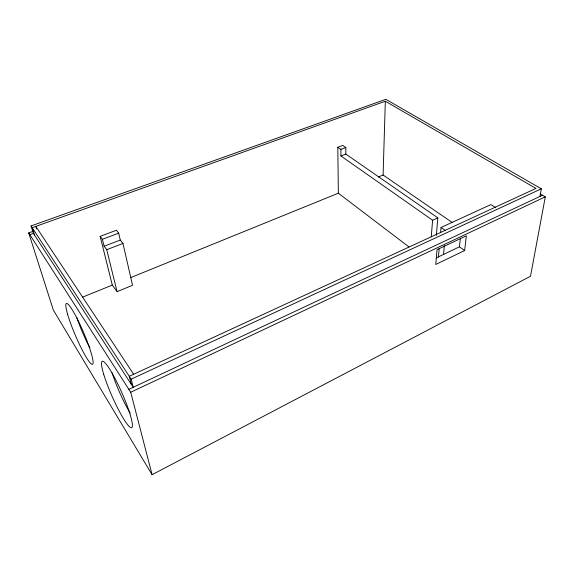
<?xml version="1.0" encoding="UTF-8"?>
<svg xmlns="http://www.w3.org/2000/svg" width="574" height="574" viewBox="0 0 574 574"><rect width="100%" height="100%" fill="white"/><g stroke="black" fill="none" stroke-linecap="round" stroke-linejoin="round"><path stroke-width="0.86" d="M452.283 222.533L383.095 175.027L385.326 101.232L32.209 227.677L34.548 235.118M431.253 236.933L432.588 220.237L340.956 155.97L340.899 149.405L337.813 147.274L342.721 145.423L345.821 147.54L345.849 154.097L437.84 217.869L436.348 235.419M438.414 257.138L439.203 248.334M440.595 232.671L441.054 227.462L490.899 204.595L495.735 207.652M443.53 254.454L444.348 245.679M436.233 257.913L459.444 246.82L460.384 238.188M464.653 250.522L466.346 235.814L437.029 249.668L435.745 264.471L464.653 250.522L459.444 246.82M539.955 196.43L541.339 188.817L385.828 99.309L31.068 225.934L33.407 233.36L133.211 387.285L131.145 379.17L31.068 225.934M540.213 193.876L545.3 196.839L530.519 276.223L152.088 474.691L53.36 310.118L28.7 232.901L32.912 231.379M152.088 474.691L130.721 392.257L545.3 196.839M128.849 389.33L542.53 195.225M131.145 379.17L541.339 188.817M432.588 220.237L437.84 217.869M117.067 291.657L132.529 285.3L122.965 243.426L120.282 240.068L118.689 233.144L116.357 230.26L100.141 236.366L112.289 285.077L117.067 291.657L106.735 249.683L104.124 246.26L102.402 239.308L100.141 236.366M82.728 297.088L112.289 285.077M130.944 277.493L338.359 193.208L408.896 246.899M378.194 177.022L383.095 175.027M106.735 249.683L122.965 243.426M104.124 246.26L120.282 240.068M340.956 155.97L345.849 154.097M102.402 239.308L118.689 233.144M340.899 149.405L345.821 147.54M29.826 234.658L33.407 233.36M385.326 101.232L535.965 188.416L129.265 376.286L131.338 384.393M441.054 227.462L445.08 230.289M133.642 374.262L35.818 226.386L36.607 228.933M28.7 232.901L130.721 392.257M337.813 147.274L338.359 193.208M89.86 347.851A32.962 4.642 66.8 0 1 76.837 317.687M130.169 413.136A36.176 5.553 66 0 1 112.052 372.626M67.589 314.186A33.098 4.348 66.8 0 0 91.237 363.887A33.098 4.348 66.8 0 0 79.642 323.707A33.098 4.348 66.8 0 0 67.589 314.186M103.729 374.341A36.341 5.195 66.1 0 0 130.549 427.515A36.341 5.195 66.1 0 0 116.63 381.631A36.341 5.195 66.1 0 0 103.729 374.341"/></g></svg>
